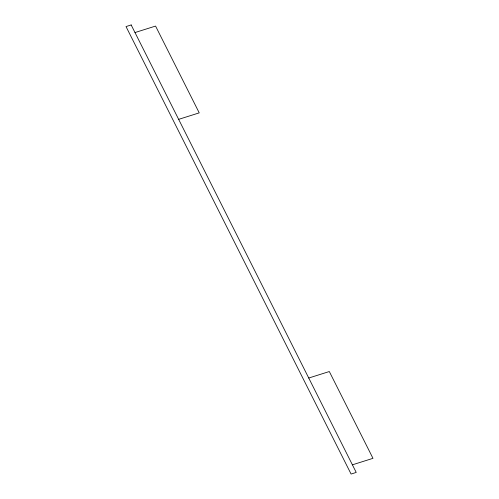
<?xml version="1.0" encoding="UTF-8"?>
<svg xmlns="http://www.w3.org/2000/svg" width="499" height="499" viewBox="0 0 499 499"><rect width="100%" height="100%" fill="white"/><g stroke="black" fill="none" stroke-linecap="round" stroke-linejoin="round"><path stroke-width="0.75" d="M134.992 32.554L155.569 26.067L199.226 112.868L178.648 119.355M308.744 378.024L329.321 371.537L372.978 458.332L352.4 464.825M131.168 24.95L126.022 26.572L351.084 474.05L356.224 472.428L131.168 24.95"/></g></svg>
